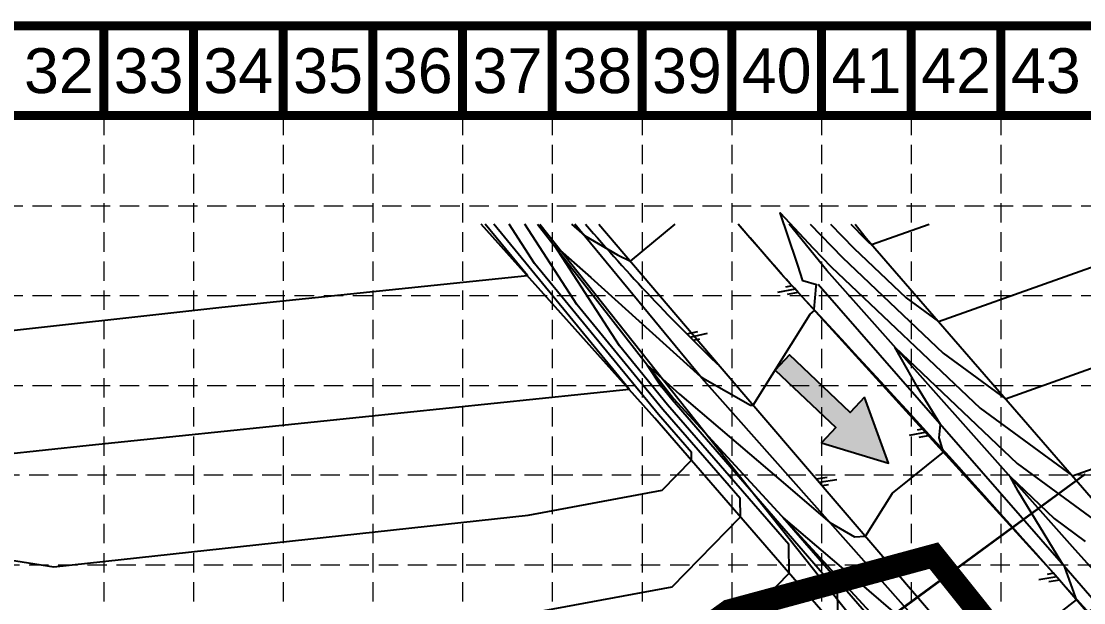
# Model space of a CAD drawing. Header units: feet. Extents: x 2592453 to 2593193, y 7034816 to 7035279.
# Drawn here: x 2592823.9 to 2592960.7, y 7035204.6 to 7035279.4 of the extents above; entities that cross this region are included whole.
import ezdxf
from ezdxf.enums import TextEntityAlignment as Align

# ---------------------------------------------------------------- set-up
doc = ezdxf.new("R2010")
doc.units = ezdxf.units.FT
doc.header["$LTSCALE"] = 40
doc.header["$MEASUREMENT"] = 0
doc.linetypes.add('DASHED', pattern=[0.75, 0.5, -0.25])
doc.linetypes.add('HIDDEN', pattern=[0.375, 0.25, -0.125])
doc.layers.get('0').update_dxf_attribs({"color": 252})
for name, color, linetype in [('1 LIMITS OF DISTURBANCE', 1, 'DASHED'), ('BASE', 7, 'Continuous'), ('cont bndy', 1, 'Continuous'), ('CONT-BREAKLINE', 7, 'Continuous'), ('CONT-MJR', 251, 'Continuous'), ('CONT-MNR', 252, 'Continuous'), ('EX-ASPHALT', 252, 'Continuous'), ('EX-FENCE', 105, 'FENCEX'), ('GRID', 254, 'HIDDEN'), ('SRF-FLT', 7, 'Continuous')]:
    doc.layers.add(name, color=color, linetype=linetype)
doc.styles.get("Standard").update_dxf_attribs({"font": 'ARIAL.TTF'})
doc.linetypes.add('FENCEX', pattern='A,0.5,-0.2,["X",Standard,S=0.06,R=0,X=-0.1,Y=-0.03],-0.03', length=0.73)

# ---------------------------------------------------------------- blocks, each defined once
blk = doc.blocks.new('ASPH')
for p, q in [((0, 0), (1.23, 1.97)), ((-0.58, 0), (0.18, 1.22)), ((0.58, 0), (1.03, 0.73))]:
    blk.add_line(p, q)
blk = doc.blocks.new('arrow')
blk.add_lwpolyline([(-67.01, -25.36), (-59.33, -25.42), (-59.57, -56.14), (-51.89, -56.2), (-51.65, -25.48), (-43.97, -25.54), (-55.3, -2.41), (-67.01, -25.36)], close=True)
at = {"color": 254}
for points in [[(-43.97, -25.54), (-67.01, -25.36), (-55.3, -2.41), (-67.01, -25.36)], [(-59.57, -56.14), (-51.89, -56.2), (-59.33, -25.42), (-51.65, -25.48)]]:
    blk.add_solid(points, dxfattribs=at)

msp = doc.modelspace()

# ---------------------------------------------------------------- linework, layer by layer
at = {"layer": '1 LIMITS OF DISTURBANCE', "ltscale": 0.25, "const_width": 3}
msp.add_lwpolyline([(2592660.15, 7035179.32), (2592707.17, 7035121.47), (2592753.49, 7035107.73), (2592797.04, 7035118.99), (2592845.44, 7035117.44), (2592866.84, 7035144.72), (2592878.63, 7035150.3), (2592886.7, 7035167.66), (2592887.01, 7035183.47), (2592915.08, 7035203.58), (2592941.42, 7035210.7), (2592953.81, 7035195.22), (2592978.91, 7035216.58), (2592965.9, 7035230.51), (2592979.53, 7035244.45), (2593007.42, 7035246.92), (2593022.91, 7035244.75), (2593014.23, 7035215.03), (2593000.91, 7035206.05), (2592985.11, 7035208.22), (2592983.56, 7035210.08), (2592958.08, 7035186.54), (2593030.06, 7035107.74), (2592882.68, 7034945.08)], dxfattribs=at)
at = {"layer": 'BASE', "const_width": 1.16}
for points in [[(2592453.41, 7034816.83), (2593192.61, 7034816.83), (2593192.61, 7035278.83), (2592453.41, 7035278.83)], [(2592464.94, 7034828.37), (2593181.1, 7034828.35), (2593181.08, 7035267.28), (2592465.08, 7035267.3)]]:
    msp.add_lwpolyline(points, close=True, dxfattribs=at)
for points in [[(2592834.56, 7035267.28), (2592834.56, 7035278.83)], [(2592846.11, 7035267.28), (2592846.11, 7035278.83)], [(2592857.66, 7035267.28), (2592857.66, 7035278.83)], [(2592869.21, 7035267.28), (2592869.21, 7035278.83)], [(2592880.76, 7035267.28), (2592880.76, 7035278.83)], [(2592892.31, 7035267.28), (2592892.31, 7035278.83)], [(2592903.86, 7035267.28), (2592903.86, 7035278.83)], [(2592915.41, 7035267.28), (2592915.41, 7035278.83)], [(2592926.96, 7035267.28), (2592926.96, 7035278.83)], [(2592938.51, 7035267.28), (2592938.51, 7035278.83)], [(2592950.06, 7035267.28), (2592950.06, 7035278.83)]]:
    msp.add_lwpolyline(points, dxfattribs=at)
at = {"layer": 'cont bndy', "color": 7}
for points in [[(2592793.54, 7035113.78), (2592847.6, 7035113.59), (2592851.03, 7035119.25), (2592867.77, 7035140.14), (2592879.55, 7035145.16), (2592889.89, 7035166.83), (2592891.16, 7035178.65), (2592908.89, 7035195.53), (2592917.25, 7035199.2), (2592924.58, 7035198.87), (2592926.92, 7035196.31), (2592960.92, 7035221.16)], [(2592960.92, 7035221.16), (2592927, 7035196.29), (2592931.95, 7035191.58), (2592938, 7035175.24), (2592939.3, 7035173.9), (2592939.66, 7035173.25), (2592943.68, 7035167.2), (2592941.34, 7035158.29), (2592936.35, 7035152.7), (2592912.09, 7035125.43), (2592911.48, 7035124.81), (2592909.81, 7035122.18), (2592902.49, 7035109.96), (2592899.05, 7035105.87), (2592902.65, 7035102.85), (2592903.38, 7035096.86), (2592900.94, 7035090.51), (2592901, 7035082.61), (2592899.71, 7035075.12)]]:
    msp.add_lwpolyline(points, dxfattribs=at)
at = {"layer": 'CONT-BREAKLINE', "color": 7}
for points in [[(2592905.52, 7035228.38, 477.75), (2592883.17, 7035253.33, 479.45)], [(2592890.42, 7035253.33, 475.18), (2592907.9, 7035230.9, 473.72), (2592941.65, 7035194.29, 471.99), (2592975.92, 7035155.28, 470.73)], [(2592978.15, 7035156.97, 471.26), (2592944.26, 7035196.69, 473.03), (2592911.56, 7035233.5, 474.99), (2592895.22, 7035253.33, 476.08)], [(2592898.32, 7035253.33, 476.25), (2592913.91, 7035235, 475.29), (2592945.58, 7035198.07, 473.1), (2592980.04, 7035158.48, 471.42), (2593015.7, 7035119.56, 470.66), (2593027.37, 7035106.83, 470.48)], [(2593027.37, 7035129.71, 470.41), (2593026.28, 7035130.88, 470.43), (2592991.2, 7035168.6, 471.45), (2592956.79, 7035208.49, 473.15), (2592924.53, 7035243.91, 475.09), (2592923.16, 7035245.42, 475.19), (2592921.79, 7035246.94, 475.29), (2592920.43, 7035248.47, 475.39), (2592919.09, 7035250.01, 475.49), (2592917.75, 7035251.55, 475.58), (2592916.42, 7035253.11, 475.68), (2592916.24, 7035253.33, 475.7)], [(2593027.37, 7035137.97, 469.63), (2592994.88, 7035172.39, 470.76), (2592959.6, 7035211.45, 472.44), (2592927.63, 7035247.37, 474.59), (2592922.79, 7035253.33, 474.92)], [(2592931.28, 7035253.33, 478.21), (2592932.7, 7035251.5, 478.08), (2592964.19, 7035215.27, 474.43), (2593027.37, 7035147.11, 470.44)], [(2593027.37, 7035132.44, 470.5), (2592992.49, 7035169.87, 471.31), (2592957.85, 7035209.72, 473.02), (2592926.53, 7035245.54, 474.99)], [(2592938.24, 7035190.63, 472.55), (2592905.52, 7035228.38, 477.75)]]:
    msp.add_polyline3d(points, dxfattribs=at)
at = {"layer": 'CONT-MJR', "color": 35, "elevation": 475, "flags": 128}
msp.add_lwpolyline([(2592909.02, 7035194.28), (2592922.81, 7035208.43), (2592922.76, 7035212.11), (2592907.14, 7035230.1), (2592900.94, 7035237.67), (2592892.58, 7035250.56), (2592897.26, 7035246.44), (2592911.38, 7035233.73), (2592911.66, 7035233.56), (2592917.83, 7035230.05), (2592918.15, 7035230.06), (2592925.52, 7035241.76), (2592926.07, 7035242.21), (2592926.03, 7035242.37), (2592926.27, 7035245.32), (2592926.3, 7035245.53), (2592924.58, 7035246.04), (2592924.21, 7035247.12), (2592923.94, 7035247.93), (2592923.73, 7035248.57), (2592921.63, 7035254.77), (2592925.91, 7035250.23), (2592928.22, 7035247.85), (2592947.38, 7035229.64), (2592959.26, 7035220.95), (2592965.92, 7035223.31)], dxfattribs=at)
at = {"layer": 'CONT-MNR', "color": 35, "flags": 128}
for points, elevation in [([(2592768.37, 7035253.33), (2592769.62, 7035249.81), (2592770.86, 7035236.02), (2592791.4, 7035203.35), (2592791.57, 7035203.32), (2592838.21, 7035196.03), (2592867.37, 7035199.21), (2592907.75, 7035206.69), (2592916.52, 7035215.69), (2592916.48, 7035218.03), (2592906.55, 7035229.47), (2592895.48, 7035242.97), (2592888.77, 7035253.33)], 476), ([(2592774.41, 7035253.33), (2592777.25, 7035245.33), (2592778.02, 7035236.76), (2592790.77, 7035216.49), (2592813.43, 7035211.56), (2592828.15, 7035209.26), (2592889.21, 7035215.9), (2592906.47, 7035219.11), (2592910.22, 7035222.95), (2592910.21, 7035223.96), (2592905.96, 7035228.85), (2592890.03, 7035248.27), (2592886.75, 7035253.33)], 477), ([(2592780.45, 7035253.33), (2592784.87, 7035240.84), (2592785.17, 7035237.51), (2592790.13, 7035229.62), (2592808.02, 7035225.73), (2592821.46, 7035223.68), (2592832.7, 7035224.92), (2592902.2, 7035232.08), (2592884.77, 7035253.33)], 478), ([(2592791.67, 7035253.33), (2592795.16, 7035242.55), (2592817.64, 7035239.1), (2592849.75, 7035242.65)], 479), ([(2592849.75, 7035242.65), (2592889.1, 7035246.71), (2592883.67, 7035253.33)], 479), ([(2592894.79, 7035253.33), (2592896.44, 7035251.85), (2592900.7, 7035249.37), (2592902.39, 7035248.54), (2592908.13, 7035253.33)], 476), ([(2592925.51, 7035253.33), (2592929.67, 7035249.04), (2592942.61, 7035236.74), (2592950.64, 7035230.87), (2592968.94, 7035237.36), (2593027.37, 7035250.04)], 476), ([(2592928.11, 7035253.33), (2592931.13, 7035250.22), (2592937.85, 7035243.84), (2592942.02, 7035240.79), (2592971.96, 7035251.41), (2592980.84, 7035253.33)], 477), ([(2592930.72, 7035253.33), (2592932.58, 7035251.41), (2592933.09, 7035250.93), (2592933.4, 7035250.7), (2592940.81, 7035253.33)], 478), ([(2592789.71, 7035181.74), (2592827.17, 7035175.45), (2592847.71, 7035178.35), (2592891.26, 7035178.34), (2592910.3, 7035181.87), (2592929.11, 7035201.17), (2592929.03, 7035206.19), (2592907.74, 7035230.72), (2592906.39, 7035232.36), (2592904.58, 7035235.16), (2592905.59, 7035234.26), (2592908.7, 7035231.47), (2592921.47, 7035220.58), (2592928.04, 7035214.95), (2592931.23, 7035213.13), (2592932.62, 7035213.18), (2592936.1, 7035218.71), (2592942.66, 7035224), (2592942.12, 7035225.86), (2592942.26, 7035227.56), (2592939.31, 7035232.36), (2592936.41, 7035237.51), (2592952.14, 7035222.55), (2592963.21, 7035214.45)], 474), ([(2592808.53, 7035167.64), (2592847.99, 7035173.2), (2592904.86, 7035173.18), (2592910.68, 7035171.97), (2592925.47, 7035183.71), (2592935.4, 7035193.9), (2592935.31, 7035200.27), (2592921.98, 7035215.62), (2592931.51, 7035207.5), (2592944.18, 7035196.62), (2592944.64, 7035196.18), (2592944.8, 7035196.05), (2592944.88, 7035196.01), (2592947.73, 7035195.6), (2592948.48, 7035196.19), (2592959.8, 7035205), (2592959.67, 7035205.38), (2592958.3, 7035209.21), (2592957.92, 7035209.79), (2592952.28, 7035218.99), (2592951.23, 7035220.85), (2592956.91, 7035215.45), (2592960.9, 7035212.53)], 473)]:
    msp.add_lwpolyline(points, dxfattribs=dict(at, elevation=elevation))
at = {"layer": 'EX-ASPHALT', "color": 7, "flags": 128}
for points in [[(2592896.59, 7035253.33, 0.025245), (2592913.91, 7035235), (2592945.58, 7035198.07), (2592965.94, 7035174.68)], [(2592977.33, 7035184.96, 0.010662), (2592924.53, 7035243.91, -0.009969), (2592916.24, 7035253.33, -0.009969)]]:
    msp.add_lwpolyline(points, format="xyb", dxfattribs=at)
at = {"layer": 'EX-FENCE', "color": 7, "ltscale": 0.2, "flags": 128}
msp.add_lwpolyline([(2592890.72, 7035253.33), (2592965.75, 7035158.8), (2593014.25, 7035104.95), (2593027.37, 7035090.17)], dxfattribs=at)
at = {"layer": 'GRID', "color": 252, "linetype": 'HIDDEN', "lineweight": 0, "ltscale": 0.25}
for p, q in [((2592834.56, 7035267.28), (2592834.56, 7034862.98)), ((2592846.11, 7035267.28), (2592846.11, 7034862.98)), ((2592857.66, 7035267.28), (2592857.66, 7034862.98)), ((2592869.21, 7035267.28), (2592869.21, 7034862.98)), ((2592880.76, 7035267.28), (2592880.76, 7034862.98)), ((2592892.31, 7035267.28), (2592892.31, 7034862.98)), ((2592903.86, 7035267.28), (2592903.86, 7034862.98)), ((2592915.41, 7035267.28), (2592915.41, 7034862.98)), ((2592926.96, 7035267.28), (2592926.96, 7034862.98)), ((2592938.51, 7035267.28), (2592938.51, 7034862.98)), ((2592950.06, 7035267.28), (2592950.06, 7034862.98)), ((2592465.39, 7035255.69), (2593181.49, 7035255.69)), ((2592465.39, 7035244.14), (2593181.49, 7035244.14)), ((2592465.39, 7035232.59), (2593181.49, 7035232.59)), ((2592464.96, 7035221.08), (2593181.06, 7035221.08)), ((2592464.96, 7035209.53), (2593181.06, 7035209.53))]:
    msp.add_line(p, q, dxfattribs=at)
at = {"layer": 'SRF-FLT', "color": 7}
for points in [[(2592905.52, 7035228.38, 477.75), (2592883.17, 7035253.33, 479.45)], [(2592890.42, 7035253.33, 475.18), (2592907.9, 7035230.9, 473.72), (2592941.65, 7035194.29, 471.99), (2592975.92, 7035155.28, 470.73)], [(2592978.15, 7035156.97, 471.26), (2592944.26, 7035196.69, 473.03), (2592911.56, 7035233.5, 474.99), (2592895.22, 7035253.33, 476.08)], [(2592898.32, 7035253.33, 476.25), (2592913.91, 7035235, 475.29), (2592945.58, 7035198.07, 473.1), (2592980.04, 7035158.48, 471.42), (2593015.7, 7035119.56, 470.66), (2593027.37, 7035106.83, 470.48)], [(2593027.37, 7035129.71, 470.41), (2593026.28, 7035130.88, 470.43), (2592991.2, 7035168.6, 471.45), (2592956.79, 7035208.49, 473.15), (2592924.53, 7035243.91, 475.09), (2592923.16, 7035245.42, 475.19), (2592921.79, 7035246.94, 475.29), (2592920.43, 7035248.47, 475.39), (2592919.09, 7035250.01, 475.49), (2592917.75, 7035251.55, 475.58), (2592916.42, 7035253.11, 475.68), (2592916.24, 7035253.33, 475.7)], [(2593027.37, 7035137.97, 469.63), (2592994.88, 7035172.39, 470.76), (2592959.6, 7035211.45, 472.44), (2592927.63, 7035247.37, 474.59), (2592922.79, 7035253.33, 474.92)], [(2592931.28, 7035253.33, 478.21), (2592932.7, 7035251.5, 478.08), (2592964.19, 7035215.27, 474.43), (2593027.37, 7035147.11, 470.44)], [(2593027.37, 7035132.44, 470.5), (2592992.49, 7035169.87, 471.31), (2592957.85, 7035209.72, 473.02), (2592926.53, 7035245.54, 474.99)], [(2592938.24, 7035190.63, 472.55), (2592905.52, 7035228.38, 477.75)]]:
    msp.add_polyline3d(points, dxfattribs=at)

# ---------------------------------------------------------------- block references
at = {"linetype": 'Continuous', "xscale": 0.3499999996154894, "yscale": 0.3500000005587935, "zscale": 0.35, "rotation": 227.0485435882931}
msp.add_blockref('arrow', (2592923, 7035207.86), dxfattribs=at)
at = {"layer": 'EX-ASPHALT', "color": 7}
for p, rotation in [((2592923.58, 7035244.95), 132.233120963035), ((2592910.04, 7035238.79), 315.0288715815303), ((2592940.53, 7035226.58), 132.3439920969241), ((2592926.66, 7035220.14), 310.6068255275212), ((2592957.24, 7035207.99), 131.5721249507004)]:
    msp.add_blockref('ASPH', p, dxfattribs=dict(at, rotation=rotation))

# ---------------------------------------------------------------- texts
at = {"layer": 'BASE'}
for s, p in [('32', (2592828.79, 7035273.05)), ('33', (2592840.34, 7035273.05)), ('34', (2592851.89, 7035273.05)), ('35', (2592863.44, 7035273.05)), ('36', (2592874.99, 7035273.05)), ('37', (2592886.54, 7035273.05)), ('38', (2592898.09, 7035273.05)), ('39', (2592909.64, 7035273.05)), ('40', (2592921.19, 7035273.05)), ('41', (2592932.74, 7035273.05)), ('42', (2592944.29, 7035273.05)), ('43', (2592955.84, 7035273.05))]:
    msp.add_text(s, height=5.775, dxfattribs=at).set_placement(p, align=Align.MIDDLE_CENTER)

doc.saveas('drawing.dxf')
